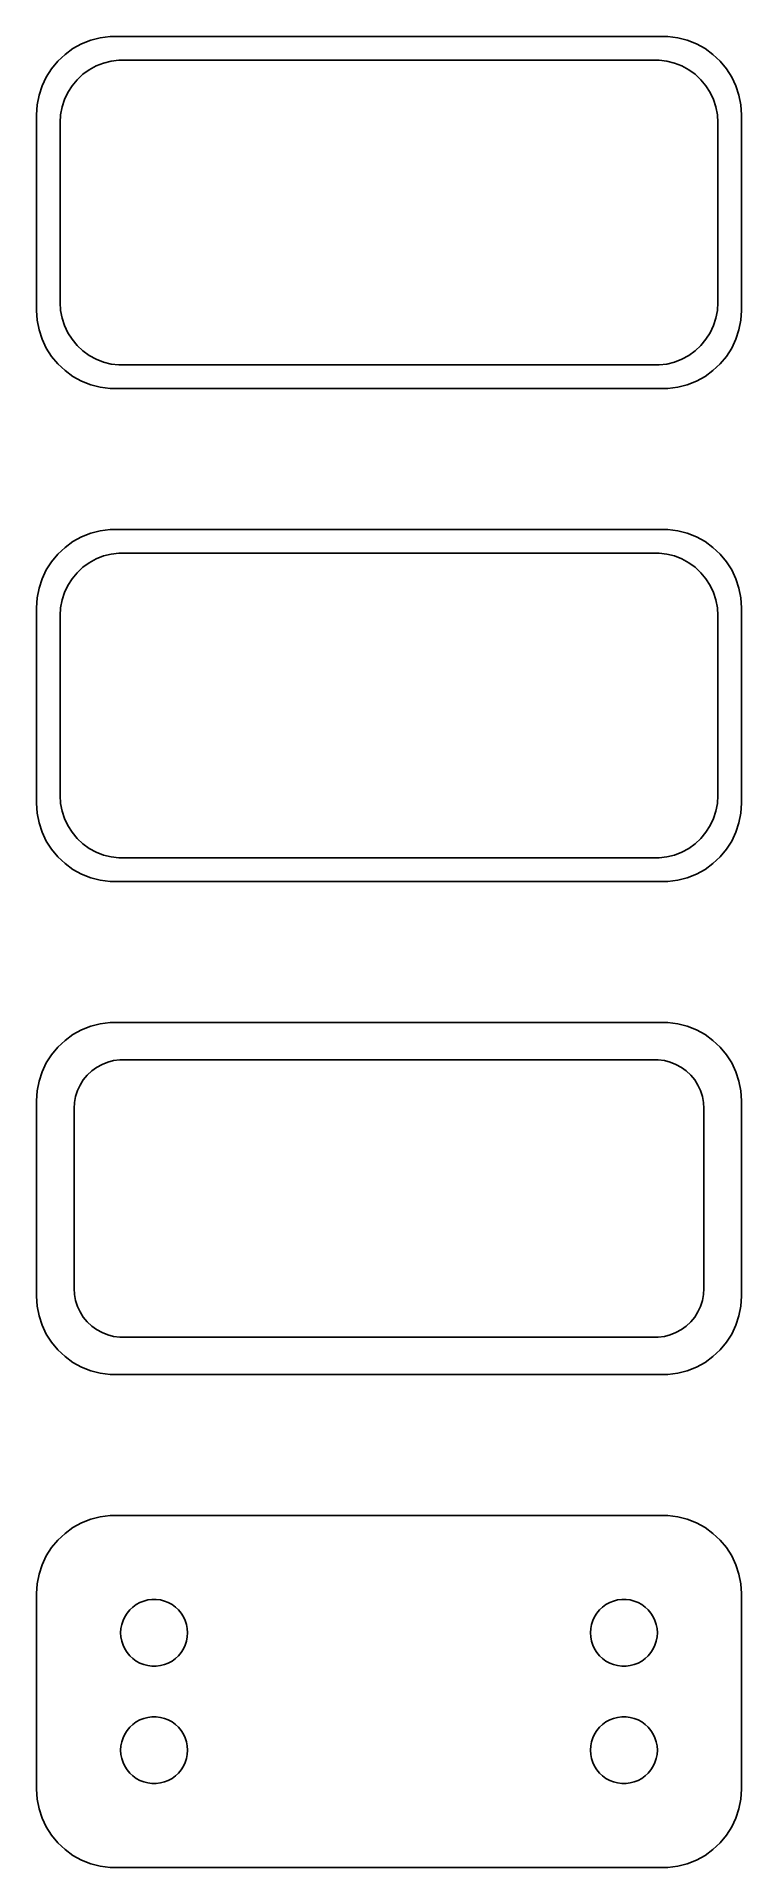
# Model space of a CAD drawing. Header units: metres. Extents: x -22 to 22, y 115 to 232.
import ezdxf

# ---------------------------------------------------------------- set-up
doc = ezdxf.new("R2010")
doc.units = ezdxf.units.M

msp = doc.modelspace()

# ---------------------------------------------------------------- linework, layer by layer
for p, q in [((-18.4369, 231.661), (-19.0451, 231.505)), ((-17.8139, 231.74), (-18.4369, 231.661)), ((17.8139, 231.74), (-17.8139, 231.74)), ((18.4369, 231.661), (17.8139, 231.74)), ((19.0451, 231.505), (18.4369, 231.661)), ((-20.6871, 230.603), (-21.1448, 230.173)), ((-20.1791, 230.972), (-20.6871, 230.603)), ((-19.6289, 231.274), (-20.1791, 230.972)), ((-19.0451, 231.505), (-19.6289, 231.274)), ((19.6289, 231.274), (19.0451, 231.505)), ((20.1791, 230.972), (19.6289, 231.274)), ((20.6871, 230.603), (20.1791, 230.972)), ((21.1448, 230.173), (20.6871, 230.603)), ((-21.5451, 229.689), (-21.8815, 229.159)), ((-21.1448, 230.173), (-21.5451, 229.689)), ((-19.9159, 228.988), (-19.5497, 229.332)), ((-19.5497, 229.332), (-19.1433, 229.627)), ((-19.1433, 229.627), (-18.7031, 229.869)), ((-18.7031, 229.869), (-18.2361, 230.054)), ((-18.2361, 230.054), (-17.7495, 230.179)), ((-17.7495, 230.179), (-17.2512, 230.242)), ((-17.2512, 230.242), (17.2512, 230.242)), ((17.2512, 230.242), (17.7495, 230.179)), ((17.7495, 230.179), (18.2361, 230.054)), ((18.2361, 230.054), (18.7031, 229.869)), ((18.7031, 229.869), (19.1433, 229.627)), ((19.1433, 229.627), (19.5497, 229.332)), ((19.5497, 229.332), (19.9159, 228.988)), ((21.5451, 229.689), (21.1448, 230.173)), ((21.8815, 229.159), (21.5451, 229.689)), ((-22.1489, 228.591), (-22.3429, 227.993)), ((-21.8815, 229.159), (-22.1489, 228.591)), ((-20.7191, 227.722), (-20.5052, 228.177)), ((-20.5052, 228.177), (-20.2361, 228.601)), ((-20.2361, 228.601), (-19.9159, 228.988)), ((19.9159, 228.988), (20.2361, 228.601)), ((20.2361, 228.601), (20.5052, 228.177)), ((20.5052, 228.177), (20.7191, 227.722)), ((22.1489, 228.591), (21.8815, 229.159)), ((22.3429, 227.993), (22.1489, 228.591)), ((-22.4606, 227.377), (-22.5, 226.75)), ((-22.3429, 227.993), (-22.4606, 227.377)), ((-20.9684, 226.751), (-20.8743, 227.245)), ((-20.8743, 227.245), (-20.7191, 227.722)), ((20.7191, 227.722), (20.8743, 227.245)), ((20.8743, 227.245), (20.9684, 226.751)), ((22.4606, 227.377), (22.3429, 227.993)), ((22.5, 226.75), (22.4606, 227.377)), ((-22.5, 226.75), (-22.5, 214.25)), ((-21, 226.25), (-20.9684, 226.751)), ((-21, 214.75), (-21, 226.25)), ((20.9684, 226.751), (21, 226.25)), ((21, 226.25), (21, 214.75)), ((22.5, 214.25), (22.5, 226.75)), ((-22.5, 214.25), (-22.4606, 213.623)), ((-20.9684, 214.249), (-21, 214.75)), ((-20.8743, 213.755), (-20.9684, 214.249)), ((20.9684, 214.249), (20.8743, 213.755)), ((21, 214.75), (20.9684, 214.249)), ((22.4606, 213.623), (22.5, 214.25)), ((-22.4606, 213.623), (-22.3429, 213.007)), ((-22.3429, 213.007), (-22.1489, 212.409)), ((-20.7191, 213.278), (-20.8743, 213.755)), ((-20.5052, 212.823), (-20.7191, 213.278)), ((20.7191, 213.278), (20.5052, 212.823)), ((20.8743, 213.755), (20.7191, 213.278)), ((22.1489, 212.409), (22.3429, 213.007)), ((22.3429, 213.007), (22.4606, 213.623)), ((-22.1489, 212.409), (-21.8815, 211.841)), ((-21.8815, 211.841), (-21.5451, 211.311)), ((-20.2361, 212.399), (-20.5052, 212.823)), ((-19.9159, 212.012), (-20.2361, 212.399)), ((-19.5497, 211.668), (-19.9159, 212.012)), ((19.9159, 212.012), (19.5497, 211.668)), ((20.2361, 212.399), (19.9159, 212.012)), ((20.5052, 212.823), (20.2361, 212.399)), ((21.5451, 211.311), (21.8815, 211.841)), ((21.8815, 211.841), (22.1489, 212.409)), ((-21.5451, 211.311), (-21.1448, 210.827)), ((-21.1448, 210.827), (-20.6871, 210.397)), ((-19.1433, 211.373), (-19.5497, 211.668)), ((-18.7031, 211.131), (-19.1433, 211.373)), ((-18.2361, 210.946), (-18.7031, 211.131)), ((-17.7495, 210.821), (-18.2361, 210.946)), ((-17.2512, 210.758), (-17.7495, 210.821)), ((17.2512, 210.758), (-17.2512, 210.758)), ((17.7495, 210.821), (17.2512, 210.758)), ((18.2361, 210.946), (17.7495, 210.821)), ((18.7031, 211.131), (18.2361, 210.946)), ((19.1433, 211.373), (18.7031, 211.131)), ((19.5497, 211.668), (19.1433, 211.373)), ((20.6871, 210.397), (21.1448, 210.827)), ((21.1448, 210.827), (21.5451, 211.311)), ((-20.6871, 210.397), (-20.1791, 210.028)), ((-20.1791, 210.028), (-19.6289, 209.726)), ((-19.6289, 209.726), (-19.0451, 209.495)), ((-19.0451, 209.495), (-18.4369, 209.339)), ((18.4369, 209.339), (19.0451, 209.495)), ((19.0451, 209.495), (19.6289, 209.726)), ((19.6289, 209.726), (20.1791, 210.028)), ((20.1791, 210.028), (20.6871, 210.397)), ((-18.4369, 209.339), (-17.8139, 209.26)), ((-17.8139, 209.26), (17.8139, 209.26)), ((17.8139, 209.26), (18.4369, 209.339)), ((-18.4369, 200.161), (-19.0451, 200.005)), ((-17.8139, 200.24), (-18.4369, 200.161)), ((17.8139, 200.24), (-17.8139, 200.24)), ((18.4369, 200.161), (17.8139, 200.24)), ((19.0451, 200.005), (18.4369, 200.161)), ((-20.6871, 199.103), (-21.1448, 198.673)), ((-20.1791, 199.472), (-20.6871, 199.103)), ((-19.6289, 199.774), (-20.1791, 199.472)), ((-19.0451, 200.005), (-19.6289, 199.774)), ((19.6289, 199.774), (19.0451, 200.005)), ((20.1791, 199.472), (19.6289, 199.774)), ((20.6871, 199.103), (20.1791, 199.472)), ((21.1448, 198.673), (20.6871, 199.103)), ((-21.5451, 198.189), (-21.8815, 197.659)), ((-21.1448, 198.673), (-21.5451, 198.189)), ((-19.9159, 197.488), (-19.5497, 197.832)), ((-19.5497, 197.832), (-19.1433, 198.127)), ((-19.1433, 198.127), (-18.7031, 198.369)), ((-18.7031, 198.369), (-18.2361, 198.554)), ((-18.2361, 198.554), (-17.7495, 198.679)), ((-17.7495, 198.679), (-17.2512, 198.742)), ((-17.2512, 198.742), (17.2512, 198.742)), ((17.2512, 198.742), (17.7495, 198.679)), ((17.7495, 198.679), (18.2361, 198.554)), ((18.2361, 198.554), (18.7031, 198.369)), ((18.7031, 198.369), (19.1433, 198.127)), ((19.1433, 198.127), (19.5497, 197.832)), ((19.5497, 197.832), (19.9159, 197.488)), ((21.5451, 198.189), (21.1448, 198.673)), ((21.8815, 197.659), (21.5451, 198.189)), ((-22.1489, 197.091), (-22.3429, 196.493)), ((-21.8815, 197.659), (-22.1489, 197.091)), ((-20.7191, 196.222), (-20.5052, 196.677)), ((-20.5052, 196.677), (-20.2361, 197.101)), ((-20.2361, 197.101), (-19.9159, 197.488)), ((19.9159, 197.488), (20.2361, 197.101)), ((20.2361, 197.101), (20.5052, 196.677)), ((20.5052, 196.677), (20.7191, 196.222)), ((22.1489, 197.091), (21.8815, 197.659)), ((22.3429, 196.493), (22.1489, 197.091)), ((-22.4606, 195.877), (-22.5, 195.25)), ((-22.3429, 196.493), (-22.4606, 195.877)), ((-20.9684, 195.251), (-20.8743, 195.745)), ((-20.8743, 195.745), (-20.7191, 196.222)), ((20.7191, 196.222), (20.8743, 195.745)), ((20.8743, 195.745), (20.9684, 195.251)), ((22.4606, 195.877), (22.3429, 196.493)), ((22.5, 195.25), (22.4606, 195.877)), ((-22.5, 195.25), (-22.5, 182.75)), ((-21, 194.75), (-20.9684, 195.251)), ((-21, 183.25), (-21, 194.75)), ((20.9684, 195.251), (21, 194.75)), ((21, 194.75), (21, 183.25)), ((22.5, 182.75), (22.5, 195.25)), ((-22.5, 182.75), (-22.4606, 182.123)), ((-20.9684, 182.749), (-21, 183.25)), ((-20.8743, 182.255), (-20.9684, 182.749)), ((20.9684, 182.749), (20.8743, 182.255)), ((21, 183.25), (20.9684, 182.749)), ((22.4606, 182.123), (22.5, 182.75)), ((-22.4606, 182.123), (-22.3429, 181.507)), ((-22.3429, 181.507), (-22.1489, 180.909)), ((-20.7191, 181.778), (-20.8743, 182.255)), ((-20.5052, 181.323), (-20.7191, 181.778)), ((-20.2361, 180.899), (-20.5052, 181.323)), ((20.5052, 181.323), (20.2361, 180.899)), ((20.7191, 181.778), (20.5052, 181.323)), ((20.8743, 182.255), (20.7191, 181.778)), ((22.1489, 180.909), (22.3429, 181.507)), ((22.3429, 181.507), (22.4606, 182.123)), ((-22.1489, 180.909), (-21.8815, 180.341)), ((-21.8815, 180.341), (-21.5451, 179.811)), ((-19.9159, 180.512), (-20.2361, 180.899)), ((-19.5497, 180.168), (-19.9159, 180.512)), ((-19.1433, 179.873), (-19.5497, 180.168)), ((19.5497, 180.168), (19.1433, 179.873)), ((19.9159, 180.512), (19.5497, 180.168)), ((20.2361, 180.899), (19.9159, 180.512)), ((21.5451, 179.811), (21.8815, 180.341)), ((21.8815, 180.341), (22.1489, 180.909)), ((-21.5451, 179.811), (-21.1448, 179.327)), ((-21.1448, 179.327), (-20.6871, 178.897)), ((-18.7031, 179.631), (-19.1433, 179.873)), ((-18.2361, 179.446), (-18.7031, 179.631)), ((-17.7495, 179.321), (-18.2361, 179.446)), ((-17.2512, 179.258), (-17.7495, 179.321)), ((17.2512, 179.258), (-17.2512, 179.258)), ((17.7495, 179.321), (17.2512, 179.258)), ((18.2361, 179.446), (17.7495, 179.321)), ((18.7031, 179.631), (18.2361, 179.446)), ((19.1433, 179.873), (18.7031, 179.631)), ((20.6871, 178.897), (21.1448, 179.327)), ((21.1448, 179.327), (21.5451, 179.811)), ((-20.6871, 178.897), (-20.1791, 178.528)), ((-20.1791, 178.528), (-19.6289, 178.226)), ((-19.6289, 178.226), (-19.0451, 177.995)), ((-19.0451, 177.995), (-18.4369, 177.839)), ((-18.4369, 177.839), (-17.8139, 177.76)), ((17.8139, 177.76), (18.4369, 177.839)), ((18.4369, 177.839), (19.0451, 177.995)), ((19.0451, 177.995), (19.6289, 178.226)), ((19.6289, 178.226), (20.1791, 178.528)), ((20.1791, 178.528), (20.6871, 178.897)), ((-17.8139, 177.76), (17.8139, 177.76)), ((-19.0451, 168.505), (-19.6289, 168.274)), ((-18.4369, 168.661), (-19.0451, 168.505)), ((-17.8139, 168.74), (-18.4369, 168.661)), ((17.8139, 168.74), (-17.8139, 168.74)), ((18.4369, 168.661), (17.8139, 168.74)), ((19.0451, 168.505), (18.4369, 168.661)), ((19.6289, 168.274), (19.0451, 168.505)), ((-20.6871, 167.603), (-21.1448, 167.173)), ((-20.1791, 167.972), (-20.6871, 167.603)), ((-19.6289, 168.274), (-20.1791, 167.972)), ((20.1791, 167.972), (19.6289, 168.274)), ((20.6871, 167.603), (20.1791, 167.972)), ((21.1448, 167.173), (20.6871, 167.603)), ((-21.8815, 166.159), (-22.1489, 165.591)), ((-21.5451, 166.689), (-21.8815, 166.159)), ((-21.1448, 167.173), (-21.5451, 166.689)), ((-18.3254, 166.067), (-17.9619, 166.211)), ((-17.9619, 166.211), (-17.5833, 166.308)), ((-17.5833, 166.308), (-17.1954, 166.357)), ((-17.1954, 166.357), (17.1954, 166.357)), ((17.1954, 166.357), (17.5833, 166.308)), ((17.5833, 166.308), (17.9619, 166.211)), ((17.9619, 166.211), (18.3254, 166.067)), ((21.5451, 166.689), (21.1448, 167.173)), ((21.8815, 166.159), (21.5451, 166.689)), ((22.1489, 165.591), (21.8815, 166.159)), ((-22.3429, 164.993), (-22.4606, 164.377)), ((-22.1489, 165.591), (-22.3429, 164.993)), ((-19.7279, 164.75), (-19.5184, 165.08)), ((-19.5184, 165.08), (-19.2692, 165.381)), ((-19.2692, 165.381), (-18.9842, 165.649)), ((-18.9842, 165.649), (-18.668, 165.878)), ((-18.668, 165.878), (-18.3254, 166.067)), ((18.3254, 166.067), (18.668, 165.878)), ((18.668, 165.878), (18.9842, 165.649)), ((18.9842, 165.649), (19.2692, 165.381)), ((19.2692, 165.381), (19.5184, 165.08)), ((19.5184, 165.08), (19.7279, 164.75)), ((22.3429, 164.993), (22.1489, 165.591)), ((22.4606, 164.377), (22.3429, 164.993)), ((-22.4606, 164.377), (-22.5, 163.75)), ((-20.0884, 163.64), (-20.0151, 164.024)), ((-20.0151, 164.024), (-19.8943, 164.396)), ((-19.8943, 164.396), (-19.7279, 164.75)), ((19.7279, 164.75), (19.8943, 164.396)), ((19.8943, 164.396), (20.0151, 164.024)), ((20.0151, 164.024), (20.0884, 163.64)), ((22.5, 163.75), (22.4606, 164.377)), ((-22.5, 163.75), (-22.5, 151.25)), ((-20.1129, 163.25), (-20.0884, 163.64)), ((-20.1129, 151.75), (-20.1129, 163.25)), ((20.0884, 163.64), (20.1129, 163.25)), ((20.1129, 163.25), (20.1129, 151.75)), ((22.5, 151.25), (22.5, 163.75)), ((-22.5, 151.25), (-22.4606, 150.623)), ((-20.0884, 151.36), (-20.1129, 151.75)), ((-20.0151, 150.976), (-20.0884, 151.36)), ((-19.8943, 150.604), (-20.0151, 150.976)), ((20.0151, 150.976), (19.8943, 150.604)), ((20.0884, 151.36), (20.0151, 150.976)), ((20.1129, 151.75), (20.0884, 151.36)), ((22.4606, 150.623), (22.5, 151.25)), ((-22.4606, 150.623), (-22.3429, 150.007)), ((-22.3429, 150.007), (-22.1489, 149.409)), ((-19.7279, 150.25), (-19.8943, 150.604)), ((-19.5184, 149.92), (-19.7279, 150.25)), ((-19.2692, 149.619), (-19.5184, 149.92)), ((19.5184, 149.92), (19.2692, 149.619)), ((19.7279, 150.25), (19.5184, 149.92)), ((19.8943, 150.604), (19.7279, 150.25)), ((22.1489, 149.409), (22.3429, 150.007)), ((22.3429, 150.007), (22.4606, 150.623)), ((-22.1489, 149.409), (-21.8815, 148.841)), ((-21.8815, 148.841), (-21.5451, 148.311)), ((-18.9842, 149.351), (-19.2692, 149.619)), ((-18.668, 149.122), (-18.9842, 149.351)), ((-18.3254, 148.933), (-18.668, 149.122)), ((-17.9619, 148.789), (-18.3254, 148.933)), ((-17.5833, 148.692), (-17.9619, 148.789)), ((-17.1954, 148.643), (-17.5833, 148.692)), ((17.1954, 148.643), (-17.1954, 148.643)), ((17.5833, 148.692), (17.1954, 148.643)), ((17.9619, 148.789), (17.5833, 148.692)), ((18.3254, 148.933), (17.9619, 148.789)), ((18.668, 149.122), (18.3254, 148.933)), ((18.9842, 149.351), (18.668, 149.122)), ((19.2692, 149.619), (18.9842, 149.351)), ((21.5451, 148.311), (21.8815, 148.841)), ((21.8815, 148.841), (22.1489, 149.409)), ((-21.5451, 148.311), (-21.1448, 147.827)), ((-21.1448, 147.827), (-20.6871, 147.397)), ((-20.6871, 147.397), (-20.1791, 147.028)), ((20.1791, 147.028), (20.6871, 147.397)), ((20.6871, 147.397), (21.1448, 147.827)), ((21.1448, 147.827), (21.5451, 148.311)), ((-20.1791, 147.028), (-19.6289, 146.726)), ((-19.6289, 146.726), (-19.0451, 146.495)), ((-19.0451, 146.495), (-18.4369, 146.339)), ((-18.4369, 146.339), (-17.8139, 146.26)), ((-17.8139, 146.26), (17.8139, 146.26)), ((17.8139, 146.26), (18.4369, 146.339)), ((18.4369, 146.339), (19.0451, 146.495)), ((19.0451, 146.495), (19.6289, 146.726)), ((19.6289, 146.726), (20.1791, 147.028)), ((-19.0451, 137.005), (-19.6289, 136.774)), ((-18.4369, 137.161), (-19.0451, 137.005)), ((-17.8139, 137.24), (-18.4369, 137.161)), ((17.8139, 137.24), (-17.8139, 137.24)), ((18.4369, 137.161), (17.8139, 137.24)), ((19.0451, 137.005), (18.4369, 137.161)), ((19.6289, 136.774), (19.0451, 137.005)), ((-20.6871, 136.103), (-21.1448, 135.673)), ((-20.1791, 136.472), (-20.6871, 136.103)), ((-19.6289, 136.774), (-20.1791, 136.472)), ((20.1791, 136.472), (19.6289, 136.774)), ((20.6871, 136.103), (20.1791, 136.472)), ((21.1448, 135.673), (20.6871, 136.103)), ((-21.8815, 134.659), (-22.1489, 134.091)), ((-21.5451, 135.189), (-21.8815, 134.659)), ((-21.1448, 135.673), (-21.5451, 135.189)), ((21.5451, 135.189), (21.1448, 135.673)), ((21.8815, 134.659), (21.5451, 135.189)), ((22.1489, 134.091), (21.8815, 134.659)), ((-22.3429, 133.493), (-22.4606, 132.877)), ((-22.1489, 134.091), (-22.3429, 133.493)), ((22.3429, 133.493), (22.1489, 134.091)), ((22.4606, 132.877), (22.3429, 133.493)), ((-22.4606, 132.877), (-22.5, 132.25)), ((-22.5, 132.25), (-22.5, 119.75)), ((22.5, 132.25), (22.4606, 132.877)), ((22.5, 119.75), (22.5, 132.25)), ((-16.7275, 131.005), (-16.5565, 131.212)), ((-16.5565, 131.212), (-16.3611, 131.395)), ((-16.3611, 131.395), (-16.1441, 131.553)), ((-16.1441, 131.553), (-15.9091, 131.682)), ((-15.9091, 131.682), (-15.6598, 131.781)), ((-15.6598, 131.781), (-15.4001, 131.847)), ((-15.4001, 131.847), (-15.1341, 131.881)), ((-15.1341, 131.881), (-14.8659, 131.881)), ((-14.8659, 131.881), (-14.5999, 131.847)), ((-14.5999, 131.847), (-14.3401, 131.781)), ((-14.3401, 131.781), (-14.0908, 131.682)), ((-14.0908, 131.682), (-13.8559, 131.553)), ((-13.8559, 131.553), (-13.6389, 131.395)), ((-13.6389, 131.395), (-13.4434, 131.212)), ((-13.4434, 131.212), (-13.2725, 131.005)), ((13.2725, 131.005), (13.4434, 131.212)), ((13.4434, 131.212), (13.6389, 131.395)), ((13.6389, 131.395), (13.8559, 131.553)), ((13.8559, 131.553), (14.0908, 131.682)), ((14.0908, 131.682), (14.3401, 131.781)), ((14.3401, 131.781), (14.5999, 131.847)), ((14.5999, 131.847), (14.8659, 131.881)), ((14.8659, 131.881), (15.1341, 131.881)), ((15.1341, 131.881), (15.4001, 131.847)), ((15.4001, 131.847), (15.6598, 131.781)), ((15.6598, 131.781), (15.9091, 131.682)), ((15.9091, 131.682), (16.1441, 131.553)), ((16.1441, 131.553), (16.3611, 131.395)), ((16.3611, 131.395), (16.5565, 131.212)), ((16.5565, 131.212), (16.7275, 131.005)), ((-17.1353, 129.75), (-17.1185, 130.018)), ((-17.1185, 130.018), (-17.0682, 130.281)), ((-17.0682, 130.281), (-16.9853, 130.536)), ((-16.9853, 130.536), (-16.8712, 130.779)), ((-16.8712, 130.779), (-16.7275, 131.005)), ((-13.2725, 131.005), (-13.1288, 130.779)), ((-13.1288, 130.779), (-13.0146, 130.536)), ((-13.0146, 130.536), (-12.9318, 130.281)), ((-12.9318, 130.281), (-12.8815, 130.018)), ((-12.8815, 130.018), (-12.8647, 129.75)), ((12.8647, 129.75), (12.8815, 130.018)), ((12.8815, 130.018), (12.9318, 130.281)), ((12.9318, 130.281), (13.0146, 130.536)), ((13.0146, 130.536), (13.1288, 130.779)), ((13.1288, 130.779), (13.2725, 131.005)), ((16.7275, 131.005), (16.8712, 130.779)), ((16.8712, 130.779), (16.9853, 130.536)), ((16.9853, 130.536), (17.0682, 130.281)), ((17.0682, 130.281), (17.1185, 130.018)), ((17.1185, 130.018), (17.1353, 129.75)), ((-17.1185, 129.482), (-17.1353, 129.75)), ((-17.0682, 129.219), (-17.1185, 129.482)), ((-16.9853, 128.964), (-17.0682, 129.219)), ((-16.8712, 128.721), (-16.9853, 128.964)), ((-16.7275, 128.495), (-16.8712, 128.721)), ((-13.1288, 128.721), (-13.2725, 128.495)), ((-13.0146, 128.964), (-13.1288, 128.721)), ((-12.9318, 129.219), (-13.0146, 128.964)), ((-12.8815, 129.482), (-12.9318, 129.219)), ((-12.8647, 129.75), (-12.8815, 129.482)), ((12.8815, 129.482), (12.8647, 129.75)), ((12.9318, 129.219), (12.8815, 129.482)), ((13.0146, 128.964), (12.9318, 129.219)), ((13.1288, 128.721), (13.0146, 128.964)), ((13.2725, 128.495), (13.1288, 128.721)), ((16.8712, 128.721), (16.7275, 128.495)), ((16.9853, 128.964), (16.8712, 128.721)), ((17.0682, 129.219), (16.9853, 128.964)), ((17.1185, 129.482), (17.0682, 129.219)), ((17.1353, 129.75), (17.1185, 129.482)), ((-16.5565, 128.288), (-16.7275, 128.495)), ((-16.3611, 128.105), (-16.5565, 128.288)), ((-16.1441, 127.947), (-16.3611, 128.105)), ((-15.9091, 127.818), (-16.1441, 127.947)), ((-15.6598, 127.719), (-15.9091, 127.818)), ((-15.4001, 127.653), (-15.6598, 127.719)), ((-15.1341, 127.619), (-15.4001, 127.653)), ((-14.8659, 127.619), (-15.1341, 127.619)), ((-14.5999, 127.653), (-14.8659, 127.619)), ((-14.3401, 127.719), (-14.5999, 127.653)), ((-14.0908, 127.818), (-14.3401, 127.719)), ((-13.8559, 127.947), (-14.0908, 127.818)), ((-13.6389, 128.105), (-13.8559, 127.947)), ((-13.4434, 128.288), (-13.6389, 128.105)), ((-13.2725, 128.495), (-13.4434, 128.288)), ((13.4434, 128.288), (13.2725, 128.495)), ((13.6389, 128.105), (13.4434, 128.288)), ((13.8559, 127.947), (13.6389, 128.105)), ((14.0908, 127.818), (13.8559, 127.947)), ((14.3401, 127.719), (14.0908, 127.818)), ((14.5999, 127.653), (14.3401, 127.719)), ((14.8659, 127.619), (14.5999, 127.653)), ((15.1341, 127.619), (14.8659, 127.619)), ((15.4001, 127.653), (15.1341, 127.619)), ((15.6598, 127.719), (15.4001, 127.653)), ((15.9091, 127.818), (15.6598, 127.719)), ((16.1441, 127.947), (15.9091, 127.818)), ((16.3611, 128.105), (16.1441, 127.947)), ((16.5565, 128.288), (16.3611, 128.105)), ((16.7275, 128.495), (16.5565, 128.288)), ((-16.3611, 123.895), (-16.1441, 124.053)), ((-16.1441, 124.053), (-15.9091, 124.182)), ((-15.9091, 124.182), (-15.6598, 124.281)), ((-15.6598, 124.281), (-15.4001, 124.347)), ((-15.4001, 124.347), (-15.1341, 124.381)), ((-15.1341, 124.381), (-14.8659, 124.381)), ((-14.8659, 124.381), (-14.5999, 124.347)), ((-14.5999, 124.347), (-14.3401, 124.281)), ((-14.3401, 124.281), (-14.0908, 124.182)), ((-14.0908, 124.182), (-13.8559, 124.053)), ((-13.8559, 124.053), (-13.6389, 123.895)), ((13.6389, 123.895), (13.8559, 124.053)), ((13.8559, 124.053), (14.0908, 124.182)), ((14.0908, 124.182), (14.3401, 124.281)), ((14.3401, 124.281), (14.5999, 124.347)), ((14.5999, 124.347), (14.8659, 124.381)), ((14.8659, 124.381), (15.1341, 124.381)), ((15.1341, 124.381), (15.4001, 124.347)), ((15.4001, 124.347), (15.6598, 124.281)), ((15.6598, 124.281), (15.9091, 124.182)), ((15.9091, 124.182), (16.1441, 124.053)), ((16.1441, 124.053), (16.3611, 123.895)), ((-17.0682, 122.781), (-16.9853, 123.036)), ((-16.9853, 123.036), (-16.8712, 123.279)), ((-16.8712, 123.279), (-16.7275, 123.505)), ((-16.7275, 123.505), (-16.5565, 123.712)), ((-16.5565, 123.712), (-16.3611, 123.895)), ((-13.6389, 123.895), (-13.4434, 123.712)), ((-13.4434, 123.712), (-13.2725, 123.505)), ((-13.2725, 123.505), (-13.1288, 123.279)), ((-13.1288, 123.279), (-13.0146, 123.036)), ((-13.0146, 123.036), (-12.9318, 122.781)), ((12.9318, 122.781), (13.0146, 123.036)), ((13.0146, 123.036), (13.1288, 123.279)), ((13.1288, 123.279), (13.2725, 123.505)), ((13.2725, 123.505), (13.4434, 123.712)), ((13.4434, 123.712), (13.6389, 123.895)), ((16.3611, 123.895), (16.5565, 123.712)), ((16.5565, 123.712), (16.7275, 123.505)), ((16.7275, 123.505), (16.8712, 123.279)), ((16.8712, 123.279), (16.9853, 123.036)), ((16.9853, 123.036), (17.0682, 122.781)), ((-17.1353, 122.25), (-17.1185, 122.518)), ((-17.1185, 121.982), (-17.1353, 122.25)), ((-17.1185, 122.518), (-17.0682, 122.781)), ((-17.0682, 121.719), (-17.1185, 121.982)), ((-16.9853, 121.464), (-17.0682, 121.719)), ((-12.9318, 121.719), (-13.0146, 121.464)), ((-12.9318, 122.781), (-12.8815, 122.518)), ((-12.8815, 121.982), (-12.9318, 121.719)), ((-12.8815, 122.518), (-12.8647, 122.25)), ((-12.8647, 122.25), (-12.8815, 121.982)), ((12.8647, 122.25), (12.8815, 122.518)), ((12.8815, 121.982), (12.8647, 122.25)), ((12.8815, 122.518), (12.9318, 122.781)), ((12.9318, 121.719), (12.8815, 121.982)), ((13.0146, 121.464), (12.9318, 121.719)), ((17.0682, 121.719), (16.9853, 121.464)), ((17.0682, 122.781), (17.1185, 122.518)), ((17.1185, 121.982), (17.0682, 121.719)), ((17.1185, 122.518), (17.1353, 122.25)), ((17.1353, 122.25), (17.1185, 121.982)), ((-16.8712, 121.221), (-16.9853, 121.464)), ((-16.7275, 120.995), (-16.8712, 121.221)), ((-16.5565, 120.788), (-16.7275, 120.995)), ((-16.3611, 120.605), (-16.5565, 120.788)), ((-16.1441, 120.447), (-16.3611, 120.605)), ((-13.6389, 120.605), (-13.8559, 120.447)), ((-13.4434, 120.788), (-13.6389, 120.605)), ((-13.2725, 120.995), (-13.4434, 120.788)), ((-13.1288, 121.221), (-13.2725, 120.995)), ((-13.0146, 121.464), (-13.1288, 121.221)), ((13.1288, 121.221), (13.0146, 121.464)), ((13.2725, 120.995), (13.1288, 121.221)), ((13.4434, 120.788), (13.2725, 120.995)), ((13.6389, 120.605), (13.4434, 120.788)), ((13.8559, 120.447), (13.6389, 120.605)), ((16.3611, 120.605), (16.1441, 120.447)), ((16.5565, 120.788), (16.3611, 120.605)), ((16.7275, 120.995), (16.5565, 120.788)), ((16.8712, 121.221), (16.7275, 120.995)), ((16.9853, 121.464), (16.8712, 121.221)), ((-22.5, 119.75), (-22.4606, 119.123)), ((-15.9091, 120.318), (-16.1441, 120.447)), ((-15.6598, 120.219), (-15.9091, 120.318)), ((-15.4001, 120.153), (-15.6598, 120.219)), ((-15.1341, 120.119), (-15.4001, 120.153)), ((-14.8659, 120.119), (-15.1341, 120.119)), ((-14.5999, 120.153), (-14.8659, 120.119)), ((-14.3401, 120.219), (-14.5999, 120.153)), ((-14.0908, 120.318), (-14.3401, 120.219)), ((-13.8559, 120.447), (-14.0908, 120.318)), ((14.0908, 120.318), (13.8559, 120.447)), ((14.3401, 120.219), (14.0908, 120.318)), ((14.5999, 120.153), (14.3401, 120.219)), ((14.8659, 120.119), (14.5999, 120.153)), ((15.1341, 120.119), (14.8659, 120.119)), ((15.4001, 120.153), (15.1341, 120.119)), ((15.6598, 120.219), (15.4001, 120.153)), ((15.9091, 120.318), (15.6598, 120.219)), ((16.1441, 120.447), (15.9091, 120.318)), ((22.4606, 119.123), (22.5, 119.75)), ((-22.4606, 119.123), (-22.3429, 118.507)), ((-22.3429, 118.507), (-22.1489, 117.909)), ((22.1489, 117.909), (22.3429, 118.507)), ((22.3429, 118.507), (22.4606, 119.123)), ((-22.1489, 117.909), (-21.8815, 117.341)), ((-21.8815, 117.341), (-21.5451, 116.811)), ((21.5451, 116.811), (21.8815, 117.341)), ((21.8815, 117.341), (22.1489, 117.909)), ((-21.5451, 116.811), (-21.1448, 116.327)), ((-21.1448, 116.327), (-20.6871, 115.897)), ((-20.6871, 115.897), (-20.1791, 115.528)), ((20.1791, 115.528), (20.6871, 115.897)), ((20.6871, 115.897), (21.1448, 116.327)), ((21.1448, 116.327), (21.5451, 116.811)), ((-20.1791, 115.528), (-19.6289, 115.226)), ((-19.6289, 115.226), (-19.0451, 114.995)), ((-19.0451, 114.995), (-18.4369, 114.839)), ((-18.4369, 114.839), (-17.8139, 114.76)), ((-17.8139, 114.76), (17.8139, 114.76)), ((17.8139, 114.76), (18.4369, 114.839)), ((18.4369, 114.839), (19.0451, 114.995)), ((19.0451, 114.995), (19.6289, 115.226)), ((19.6289, 115.226), (20.1791, 115.528))]:
    msp.add_line(p, q)

doc.saveas('drawing.dxf')
